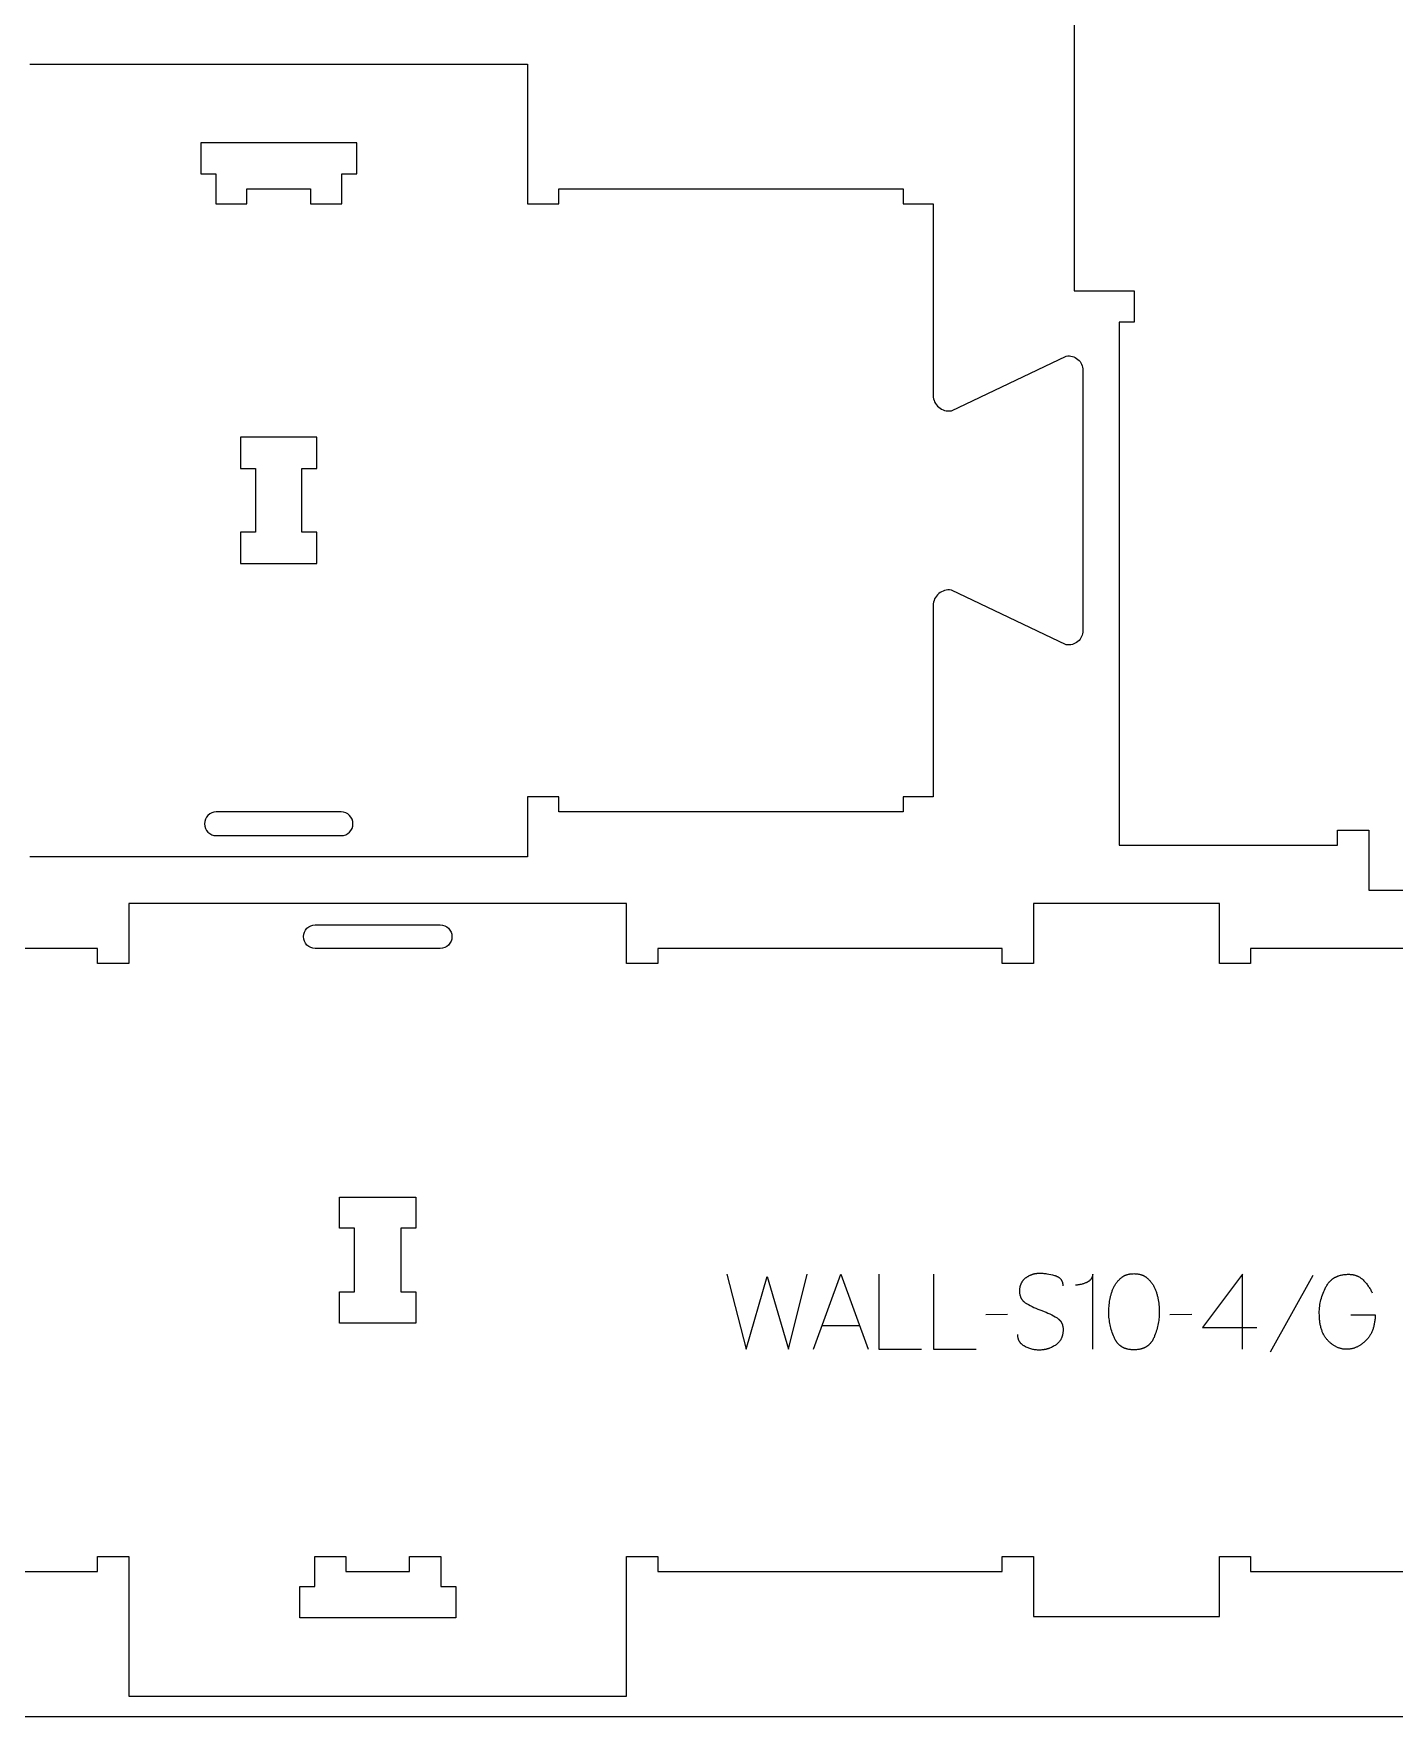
# Model space of a CAD drawing. Extents: x -10701 to -7518, y -10461 to -4867.
# Drawn here: x -9132 to -8587, y -8111 to -7437 of the extents above; entities that cross this region are included whole.
import ezdxf

# ---------------------------------------------------------------- set-up
doc = ezdxf.new("R2010")
doc.units = 0
for name, color, linetype in [('0_SHEET_SPRUCEPLY_2440X122', 1, 'CONTINUOUS'), ('1_ANYTOOL_1MMDEEP_LABELS_S', 2, 'CONTINUOUS'), ('3_ANYTOOL_CUTTHROUGH_INSID', 4, 'CONTINUOUS'), ('4_ANYTOOL_CUTTHROUGH_OUTSI', 5, 'CONTINUOUS')]:
    doc.layers.add(name, color=color, linetype=linetype)

msp = doc.modelspace()

# ---------------------------------------------------------------- linework, layer by layer
at = {"layer": '0_SHEET_SPRUCEPLY_2440X122'}
msp.add_lwpolyline([(-10329.71, -6891.21), (-10329.71, -8111.21), (-7889.71, -8111.21), (-7889.71, -6891.21)], close=True, dxfattribs=at)
at = {"layer": '1_ANYTOOL_1MMDEEP_LABELS_S'}
for points in [[(-8854.26, -7934.17), (-8846.55, -7964.17), (-8838.11, -7935.07), (-8829.62, -7964.17), (-8822.12, -7934.17)], [(-8819.55, -7964.17), (-8808.66, -7934.17), (-8797.61, -7964.17)], [(-8793.32, -7934.17), (-8793.32, -7964.17), (-8776.22, -7964.17)], [(-8771.51, -7934.17), (-8771.51, -7964.17), (-8754.41, -7964.17)], [(-8719.52, -7938.76), (-8719.52, -7938.57), (-8719.53, -7938.48), (-8719.53, -7938.38), (-8719.54, -7938.29), (-8719.55, -7938.2), (-8719.56, -7938.12), (-8719.57, -7938.03), (-8719.58, -7937.94), (-8719.6, -7937.86), (-8719.62, -7937.77), (-8719.63, -7937.69), (-8719.65, -7937.61), (-8719.68, -7937.53), (-8719.7, -7937.45), (-8719.72, -7937.37), (-8719.75, -7937.29), (-8719.78, -7937.21), (-8719.81, -7937.14), (-8719.84, -7937.06), (-8719.87, -7936.99), (-8719.91, -7936.91), (-8719.94, -7936.84), (-8719.98, -7936.77), (-8720.02, -7936.7), (-8720.06, -7936.63), (-8720.1, -7936.56), (-8720.15, -7936.5), (-8720.19, -7936.43), (-8720.24, -7936.37), (-8720.29, -7936.3), (-8720.34, -7936.24), (-8720.39, -7936.18), (-8720.44, -7936.12), (-8720.5, -7936.06), (-8720.56, -7936), (-8720.62, -7935.94), (-8720.68, -7935.88), (-8720.74, -7935.83), (-8720.8, -7935.77), (-8720.87, -7935.72), (-8720.93, -7935.67), (-8721, -7935.62), (-8721.07, -7935.57), (-8721.14, -7935.52), (-8721.21, -7935.47), (-8721.29, -7935.42), (-8721.36, -7935.37), (-8721.44, -7935.33), (-8721.52, -7935.28), (-8721.6, -7935.24), (-8721.68, -7935.2), (-8721.85, -7935.12), (-8722.03, -7935.04), (-8722.21, -7934.97), (-8722.4, -7934.9), (-8722.6, -7934.83), (-8722.8, -7934.77), (-8723.61, -7934.55), (-8724.41, -7934.36), (-8725.19, -7934.2), (-8725.96, -7934.06), (-8726.34, -7934.01), (-8726.72, -7933.96), (-8727.09, -7933.92), (-8727.46, -7933.89), (-8727.83, -7933.86), (-8728.19, -7933.84), (-8728.55, -7933.83), (-8728.91, -7933.83), (-8729.1, -7933.83), (-8729.29, -7933.84), (-8729.49, -7933.84), (-8729.68, -7933.86), (-8729.87, -7933.87), (-8730.06, -7933.89), (-8730.24, -7933.92), (-8730.43, -7933.94), (-8730.61, -7933.97), (-8730.8, -7934.01), (-8730.98, -7934.04), (-8731.16, -7934.08), (-8731.34, -7934.13), (-8731.52, -7934.18), (-8731.7, -7934.23), (-8731.87, -7934.28), (-8732.05, -7934.34), (-8732.22, -7934.4), (-8732.39, -7934.47), (-8732.56, -7934.54), (-8732.73, -7934.61), (-8732.9, -7934.69), (-8733.07, -7934.77), (-8733.24, -7934.85), (-8733.4, -7934.94), (-8733.56, -7935.03), (-8733.73, -7935.12), (-8733.89, -7935.22), (-8734.05, -7935.32), (-8734.21, -7935.43), (-8734.36, -7935.54), (-8734.52, -7935.65), (-8734.67, -7935.76), (-8734.82, -7935.88), (-8734.96, -7936), (-8735.1, -7936.13), (-8735.24, -7936.26), (-8735.36, -7936.39), (-8735.49, -7936.52), (-8735.61, -7936.66), (-8735.72, -7936.8), (-8735.83, -7936.94), (-8735.93, -7937.09), (-8736.03, -7937.24), (-8736.13, -7937.39), (-8736.22, -7937.54), (-8736.3, -7937.7), (-8736.38, -7937.86), (-8736.46, -7938.03), (-8736.53, -7938.19), (-8736.6, -7938.36), (-8736.66, -7938.54), (-8736.71, -7938.71), (-8736.76, -7938.89), (-8736.81, -7939.08), (-8736.85, -7939.26), (-8736.89, -7939.45), (-8736.92, -7939.64), (-8736.94, -7939.84), (-8736.97, -7940.03), (-8736.98, -7940.24), (-8737, -7940.44), (-8737, -7940.65), (-8737.01, -7940.86), (-8737, -7941.07), (-8736.99, -7941.28), (-8736.98, -7941.49), (-8736.96, -7941.7), (-8736.94, -7941.9), (-8736.91, -7942.09), (-8736.87, -7942.29), (-8736.83, -7942.47), (-8736.78, -7942.66), (-8736.73, -7942.84), (-8736.67, -7943.02), (-8736.61, -7943.2), (-8736.57, -7943.28), (-8736.54, -7943.37), (-8736.5, -7943.45), (-8736.46, -7943.53), (-8736.42, -7943.62), (-8736.38, -7943.7), (-8736.34, -7943.78), (-8736.3, -7943.86), (-8736.25, -7943.94), (-8736.21, -7944.01), (-8736.16, -7944.09), (-8736.11, -7944.17), (-8736.06, -7944.24), (-8736.01, -7944.31), (-8735.95, -7944.39), (-8735.9, -7944.46), (-8735.84, -7944.53), (-8735.79, -7944.6), (-8735.73, -7944.67), (-8735.67, -7944.74), (-8735.61, -7944.81), (-8735.54, -7944.87), (-8735.48, -7944.94), (-8735.41, -7945), (-8735.28, -7945.13), (-8735.14, -7945.25), (-8734.99, -7945.37), (-8734.84, -7945.49), (-8734.68, -7945.6), (-8734.52, -7945.71), (-8734.35, -7945.81), (-8734.18, -7945.91), (-8733.46, -7946.3), (-8732.73, -7946.68), (-8731.98, -7947.05), (-8731.22, -7947.41), (-8730.44, -7947.75), (-8729.64, -7948.09), (-8728.83, -7948.41), (-8728.01, -7948.72), (-8727.18, -7949.03), (-8726.37, -7949.36), (-8725.59, -7949.71), (-8724.82, -7950.07), (-8724.08, -7950.44), (-8723.35, -7950.83), (-8722.65, -7951.24), (-8721.96, -7951.66), (-8721.8, -7951.77), (-8721.64, -7951.88), (-8721.48, -7952), (-8721.41, -7952.06), (-8721.33, -7952.12), (-8721.26, -7952.18), (-8721.19, -7952.24), (-8721.12, -7952.31), (-8721.06, -7952.37), (-8720.99, -7952.44), (-8720.92, -7952.5), (-8720.86, -7952.57), (-8720.8, -7952.64), (-8720.74, -7952.71), (-8720.68, -7952.78), (-8720.62, -7952.85), (-8720.57, -7952.92), (-8720.51, -7953), (-8720.46, -7953.07), (-8720.41, -7953.15), (-8720.36, -7953.23), (-8720.31, -7953.3), (-8720.26, -7953.38), (-8720.22, -7953.46), (-8720.17, -7953.54), (-8720.13, -7953.62), (-8720.09, -7953.71), (-8720.05, -7953.79), (-8720.01, -7953.87), (-8719.98, -7953.96), (-8719.94, -7954.05), (-8719.91, -7954.13), (-8719.87, -7954.22), (-8719.84, -7954.31), (-8719.81, -7954.4), (-8719.79, -7954.49), (-8719.76, -7954.59), (-8719.71, -7954.77), (-8719.67, -7954.97), (-8719.63, -7955.16), (-8719.6, -7955.36), (-8719.57, -7955.56), (-8719.56, -7955.77), (-8719.54, -7955.98), (-8719.53, -7956.2), (-8719.53, -7956.42), (-8719.54, -7956.64), (-8719.55, -7956.87), (-8719.56, -7957.1), (-8719.58, -7957.33), (-8719.61, -7957.56), (-8719.64, -7957.78), (-8719.68, -7958), (-8719.72, -7958.22), (-8719.77, -7958.43), (-8719.82, -7958.64), (-8719.87, -7958.84), (-8719.93, -7959.05), (-8720, -7959.24), (-8720.07, -7959.44), (-8720.15, -7959.63), (-8720.23, -7959.81), (-8720.32, -7960), (-8720.41, -7960.18), (-8720.51, -7960.35), (-8720.61, -7960.52), (-8720.71, -7960.69), (-8720.83, -7960.85), (-8720.94, -7961.02), (-8721.06, -7961.17), (-8721.19, -7961.32), (-8721.32, -7961.47), (-8721.46, -7961.62), (-8721.6, -7961.76), (-8721.75, -7961.9), (-8721.9, -7962.03), (-8722.06, -7962.16), (-8722.22, -7962.29), (-8722.38, -7962.41), (-8722.56, -7962.53), (-8722.73, -7962.65), (-8723.09, -7962.87), (-8723.46, -7963.08), (-8723.83, -7963.27), (-8724.2, -7963.45), (-8724.57, -7963.61), (-8724.95, -7963.77), (-8725.14, -7963.84), (-8725.33, -7963.9), (-8725.52, -7963.97), (-8725.72, -7964.03), (-8725.91, -7964.08), (-8726.11, -7964.14), (-8726.3, -7964.19), (-8726.5, -7964.23), (-8726.7, -7964.27), (-8726.89, -7964.31), (-8727.09, -7964.35), (-8727.29, -7964.38), (-8727.5, -7964.41), (-8727.7, -7964.44), (-8728.1, -7964.48), (-8728.51, -7964.5), (-8728.93, -7964.51), (-8729.34, -7964.51), (-8729.75, -7964.5), (-8730.15, -7964.47), (-8730.55, -7964.43), (-8730.95, -7964.38), (-8731.34, -7964.32), (-8731.72, -7964.24), (-8732.1, -7964.15), (-8732.48, -7964.05), (-8732.85, -7963.93), (-8733.22, -7963.8), (-8733.58, -7963.66), (-8733.94, -7963.51), (-8734.3, -7963.34), (-8734.65, -7963.16), (-8734.99, -7962.97), (-8735.16, -7962.87), (-8735.32, -7962.77), (-8735.48, -7962.66), (-8735.63, -7962.55), (-8735.78, -7962.44), (-8735.92, -7962.32), (-8736.06, -7962.21), (-8736.19, -7962.08), (-8736.32, -7961.96), (-8736.44, -7961.83), (-8736.55, -7961.7), (-8736.66, -7961.57), (-8736.72, -7961.5), (-8736.77, -7961.44), (-8736.82, -7961.37), (-8736.87, -7961.3), (-8736.91, -7961.23), (-8736.96, -7961.15), (-8737, -7961.08), (-8737.05, -7961.01), (-8737.09, -7960.94), (-8737.13, -7960.86), (-8737.17, -7960.79), (-8737.21, -7960.71), (-8737.25, -7960.64), (-8737.28, -7960.56), (-8737.32, -7960.48), (-8737.35, -7960.4), (-8737.38, -7960.32), (-8737.41, -7960.24), (-8737.44, -7960.16), (-8737.47, -7960.08), (-8737.52, -7959.92), (-8737.56, -7959.75), (-8737.6, -7959.58), (-8737.64, -7959.4), (-8737.67, -7959.23), (-8737.69, -7959.05), (-8737.71, -7958.87), (-8737.72, -7958.68), (-8737.73, -7958.49), (-8737.73, -7958.3)], [(-8707.65, -7964.17), (-8707.65, -7934.13), (-8707.67, -7934.28), (-8707.69, -7934.43), (-8707.72, -7934.57), (-8707.75, -7934.72), (-8707.79, -7934.86), (-8707.83, -7934.99), (-8707.88, -7935.13), (-8707.92, -7935.26), (-8707.98, -7935.39), (-8708.03, -7935.51), (-8708.06, -7935.57), (-8708.09, -7935.63), (-8708.12, -7935.69), (-8708.16, -7935.75), (-8708.19, -7935.81), (-8708.22, -7935.87), (-8708.26, -7935.93), (-8708.3, -7935.98), (-8708.33, -7936.04), (-8708.37, -7936.09), (-8708.41, -7936.15), (-8708.45, -7936.2), (-8708.49, -7936.25), (-8708.54, -7936.31), (-8708.58, -7936.36), (-8708.62, -7936.41), (-8708.67, -7936.46), (-8708.71, -7936.51), (-8708.76, -7936.56), (-8708.81, -7936.6), (-8708.86, -7936.65), (-8708.91, -7936.7), (-8709.01, -7936.79), (-8709.12, -7936.88), (-8709.23, -7936.96), (-8709.35, -7937.04), (-8709.47, -7937.12), (-8709.59, -7937.2), (-8709.72, -7937.27), (-8709.85, -7937.34), (-8709.98, -7937.41), (-8710.12, -7937.47), (-8710.26, -7937.54), (-8710.55, -7937.65), (-8710.84, -7937.76), (-8711.12, -7937.86), (-8711.4, -7937.96), (-8711.68, -7938.04), (-8711.96, -7938.12), (-8712.24, -7938.19), (-8712.51, -7938.26), (-8712.78, -7938.32), (-8713.05, -7938.36), (-8713.32, -7938.41), (-8713.59, -7938.44), (-8713.85, -7938.47), (-8714.12, -7938.48), (-8714.38, -7938.5), (-8714.63, -7938.5)], [(-8647.65, -7964.17), (-8647.61, -7934.13), (-8663.63, -7955.51)], [(-8619.45, -7934.64), (-8636.63, -7965.41)], [(-8604.23, -7950.37), (-8594.46, -7950.41), (-8594.5, -7951.24), (-8594.56, -7952.05), (-8594.6, -7952.44), (-8594.65, -7952.82), (-8594.7, -7953.2), (-8594.76, -7953.58), (-8594.83, -7953.94), (-8594.9, -7954.31), (-8594.98, -7954.66), (-8595.06, -7955.01), (-8595.16, -7955.35), (-8595.26, -7955.69), (-8595.36, -7956.02), (-8595.47, -7956.34), (-8595.59, -7956.66), (-8595.72, -7956.97), (-8595.85, -7957.27), (-8595.99, -7957.57), (-8596.14, -7957.86), (-8596.29, -7958.15), (-8596.45, -7958.43), (-8596.61, -7958.7), (-8596.78, -7958.97), (-8596.96, -7959.23), (-8597.15, -7959.48), (-8597.34, -7959.73), (-8597.54, -7959.97), (-8597.74, -7960.2), (-8597.95, -7960.43), (-8598.17, -7960.66), (-8598.39, -7960.87), (-8598.61, -7961.08), (-8598.84, -7961.29), (-8599.06, -7961.48), (-8599.29, -7961.67), (-8599.52, -7961.85), (-8599.75, -7962.03), (-8599.98, -7962.2), (-8600.21, -7962.36), (-8600.44, -7962.51), (-8600.67, -7962.66), (-8600.91, -7962.8), (-8601.14, -7962.94), (-8601.38, -7963.07), (-8601.62, -7963.19), (-8601.86, -7963.3), (-8602.1, -7963.41), (-8602.34, -7963.51), (-8602.59, -7963.61), (-8602.83, -7963.69), (-8603.08, -7963.77), (-8603.32, -7963.85), (-8603.57, -7963.92), (-8603.82, -7963.98), (-8604.07, -7964.03), (-8604.33, -7964.08), (-8604.58, -7964.12), (-8604.83, -7964.15), (-8605.09, -7964.18), (-8605.35, -7964.19), (-8605.6, -7964.21), (-8605.86, -7964.21), (-8606.12, -7964.21), (-8606.38, -7964.21), (-8606.64, -7964.19), (-8606.89, -7964.17), (-8607.14, -7964.14), (-8607.4, -7964.1), (-8607.65, -7964.06), (-8607.9, -7964.01), (-8608.14, -7963.95), (-8608.39, -7963.89), (-8608.63, -7963.82), (-8608.88, -7963.74), (-8609.12, -7963.65), (-8609.36, -7963.56), (-8609.6, -7963.46), (-8609.84, -7963.36), (-8610.07, -7963.24), (-8610.31, -7963.12), (-8610.54, -7963), (-8610.77, -7962.86), (-8611, -7962.72), (-8611.23, -7962.57), (-8611.46, -7962.42), (-8611.69, -7962.25), (-8611.91, -7962.08), (-8612.14, -7961.91), (-8612.36, -7961.72), (-8612.58, -7961.53), (-8612.8, -7961.33), (-8613.02, -7961.13), (-8613.23, -7960.92), (-8613.45, -7960.7), (-8613.66, -7960.47), (-8613.86, -7960.24), (-8614.06, -7960), (-8614.25, -7959.75), (-8614.44, -7959.49), (-8614.61, -7959.23), (-8614.78, -7958.96), (-8614.95, -7958.68), (-8615.11, -7958.39), (-8615.26, -7958.1), (-8615.4, -7957.79), (-8615.54, -7957.48), (-8615.67, -7957.17), (-8615.79, -7956.84), (-8615.91, -7956.51), (-8616.02, -7956.17), (-8616.12, -7955.82), (-8616.22, -7955.46), (-8616.31, -7955.1), (-8616.39, -7954.73), (-8616.47, -7954.35), (-8616.54, -7953.97), (-8616.61, -7953.57), (-8616.66, -7953.17), (-8616.71, -7952.76), (-8616.76, -7952.34), (-8616.82, -7951.49), (-8616.86, -7950.6), (-8616.88, -7949.69), (-8616.87, -7949.01), (-8616.83, -7948.33), (-8616.78, -7947.66), (-8616.71, -7946.99), (-8616.62, -7946.32), (-8616.5, -7945.66), (-8616.36, -7945), (-8616.21, -7944.34), (-8616.03, -7943.69), (-8615.83, -7943.04), (-8615.61, -7942.39), (-8615.37, -7941.75), (-8615.11, -7941.11), (-8614.83, -7940.47), (-8614.52, -7939.84), (-8614.2, -7939.21), (-8614.03, -7938.9), (-8613.85, -7938.6), (-8613.66, -7938.31), (-8613.47, -7938.03), (-8613.27, -7937.76), (-8613.17, -7937.62), (-8613.06, -7937.5), (-8612.96, -7937.37), (-8612.85, -7937.24), (-8612.74, -7937.12), (-8612.63, -7937), (-8612.52, -7936.89), (-8612.4, -7936.77), (-8612.28, -7936.66), (-8612.17, -7936.55), (-8612.05, -7936.44), (-8611.92, -7936.34), (-8611.8, -7936.24), (-8611.67, -7936.14), (-8611.55, -7936.04), (-8611.42, -7935.95), (-8611.29, -7935.85), (-8611.15, -7935.76), (-8611.02, -7935.68), (-8610.88, -7935.59), (-8610.74, -7935.51), (-8610.6, -7935.43), (-8610.46, -7935.35), (-8610.32, -7935.28), (-8610.17, -7935.2), (-8610.03, -7935.13), (-8609.88, -7935.07), (-8609.73, -7935), (-8609.57, -7934.94), (-8609.42, -7934.88), (-8609.26, -7934.82), (-8609.1, -7934.77), (-8608.78, -7934.66), (-8608.45, -7934.57), (-8608.12, -7934.49), (-8607.78, -7934.41), (-8607.43, -7934.35), (-8607.07, -7934.29), (-8606.71, -7934.25), (-8606.33, -7934.22), (-8605.96, -7934.19), (-8605.57, -7934.18), (-8605.18, -7934.17), (-8604.95, -7934.17), (-8604.73, -7934.18), (-8604.51, -7934.19), (-8604.3, -7934.21), (-8604.08, -7934.23), (-8603.87, -7934.25), (-8603.67, -7934.28), (-8603.46, -7934.31), (-8603.26, -7934.35), (-8603.06, -7934.39), (-8602.86, -7934.44), (-8602.67, -7934.49), (-8602.47, -7934.55), (-8602.29, -7934.61), (-8602.1, -7934.67), (-8601.91, -7934.74), (-8601.73, -7934.81), (-8601.55, -7934.89), (-8601.38, -7934.97), (-8601.2, -7935.06), (-8601.03, -7935.15), (-8600.86, -7935.24), (-8600.7, -7935.34), (-8600.54, -7935.45), (-8600.38, -7935.56), (-8600.22, -7935.67), (-8600.06, -7935.79), (-8599.91, -7935.91), (-8599.76, -7936.04), (-8599.61, -7936.17), (-8599.47, -7936.3), (-8599.33, -7936.44), (-8599.05, -7936.73), (-8598.78, -7937.02), (-8598.51, -7937.32), (-8598.25, -7937.62), (-8598, -7937.92), (-8597.76, -7938.23), (-8597.52, -7938.54), (-8597.29, -7938.86), (-8597.06, -7939.19), (-8596.84, -7939.52), (-8596.63, -7939.85), (-8596.42, -7940.19), (-8596.22, -7940.53), (-8596.03, -7940.88), (-8595.84, -7941.23), (-8595.66, -7941.59)], [(-8741.76, -7950.29), (-8750.55, -7950.37)], [(-8667.92, -7950.29), (-8676.71, -7950.37)], [(-8816.08, -7954.61), (-8801.16, -7954.61)], [(-8663.63, -7955.51), (-8641.86, -7955.51)]]:
    msp.add_lwpolyline(points, dxfattribs=at)
msp.add_lwpolyline([(-8691.15, -7933.91), (-8690.78, -7933.92), (-8690.41, -7933.94), (-8690.24, -7933.95), (-8690.06, -7933.97), (-8689.88, -7933.99), (-8689.71, -7934.01), (-8689.54, -7934.03), (-8689.37, -7934.06), (-8689.21, -7934.09), (-8689.04, -7934.13), (-8688.88, -7934.17), (-8688.72, -7934.21), (-8688.56, -7934.25), (-8688.41, -7934.29), (-8688.25, -7934.34), (-8688.1, -7934.4), (-8687.95, -7934.45), (-8687.8, -7934.51), (-8687.65, -7934.57), (-8687.51, -7934.63), (-8687.37, -7934.7), (-8687.23, -7934.77), (-8687.09, -7934.84), (-8686.95, -7934.92), (-8686.82, -7935), (-8686.69, -7935.08), (-8686.56, -7935.16), (-8686.43, -7935.25), (-8686.3, -7935.34), (-8686.18, -7935.44), (-8685.93, -7935.63), (-8685.7, -7935.83), (-8685.47, -7936.03), (-8685.24, -7936.25), (-8685.02, -7936.47), (-8684.81, -7936.69), (-8684.61, -7936.92), (-8684.41, -7937.16), (-8684.22, -7937.4), (-8684.03, -7937.66), (-8683.85, -7937.91), (-8683.68, -7938.18), (-8683.51, -7938.45), (-8683.35, -7938.72), (-8683.2, -7939), (-8683.05, -7939.29), (-8682.91, -7939.59), (-8682.77, -7939.88), (-8682.64, -7940.18), (-8682.51, -7940.49), (-8682.39, -7940.79), (-8682.28, -7941.1), (-8682.17, -7941.41), (-8682.07, -7941.73), (-8681.97, -7942.05), (-8681.88, -7942.37), (-8681.79, -7942.7), (-8681.71, -7943.03), (-8681.63, -7943.36), (-8681.56, -7943.69), (-8681.44, -7944.37), (-8681.34, -7945.05), (-8681.24, -7945.72), (-8681.17, -7946.39), (-8681.1, -7947.04), (-8681.05, -7947.68), (-8681.02, -7948.32), (-8681, -7948.94), (-8680.99, -7949.56), (-8681, -7950.17), (-8681.02, -7950.79), (-8681.07, -7951.41), (-8681.12, -7952.02), (-8681.2, -7952.64), (-8681.29, -7953.26), (-8681.4, -7953.88), (-8681.52, -7954.5), (-8681.66, -7955.11), (-8681.82, -7955.73), (-8681.99, -7956.35), (-8682.18, -7956.97), (-8682.39, -7957.59), (-8682.62, -7958.21), (-8682.86, -7958.84), (-8683.11, -7959.46), (-8683.25, -7959.76), (-8683.39, -7960.06), (-8683.54, -7960.35), (-8683.62, -7960.48), (-8683.7, -7960.62), (-8683.78, -7960.76), (-8683.87, -7960.89), (-8683.95, -7961.02), (-8684.04, -7961.15), (-8684.13, -7961.27), (-8684.22, -7961.39), (-8684.32, -7961.51), (-8684.41, -7961.63), (-8684.51, -7961.75), (-8684.61, -7961.86), (-8684.71, -7961.97), (-8684.81, -7962.08), (-8684.91, -7962.18), (-8685.02, -7962.29), (-8685.13, -7962.39), (-8685.24, -7962.49), (-8685.35, -7962.58), (-8685.46, -7962.68), (-8685.58, -7962.77), (-8685.69, -7962.86), (-8685.81, -7962.94), (-8685.93, -7963.03), (-8686.06, -7963.11), (-8686.18, -7963.19), (-8686.31, -7963.26), (-8686.44, -7963.34), (-8686.57, -7963.41), (-8686.7, -7963.48), (-8686.83, -7963.54), (-8686.97, -7963.61), (-8687.11, -7963.67), (-8687.25, -7963.73), (-8687.39, -7963.79), (-8687.53, -7963.84), (-8687.68, -7963.89), (-8687.82, -7963.94), (-8687.97, -7963.99), (-8688.12, -7964.03), (-8688.27, -7964.08), (-8688.43, -7964.12), (-8688.74, -7964.19), (-8689.06, -7964.25), (-8689.39, -7964.31), (-8689.73, -7964.35), (-8690.07, -7964.38), (-8690.42, -7964.41), (-8690.78, -7964.42), (-8691.15, -7964.43), (-8691.51, -7964.42), (-8691.87, -7964.41), (-8692.22, -7964.38), (-8692.56, -7964.35), (-8692.89, -7964.31), (-8693.22, -7964.25), (-8693.54, -7964.19), (-8693.69, -7964.15), (-8693.85, -7964.11), (-8694, -7964.07), (-8694.15, -7964.03), (-8694.3, -7963.99), (-8694.45, -7963.94), (-8694.6, -7963.89), (-8694.74, -7963.84), (-8694.88, -7963.78), (-8695.02, -7963.72), (-8695.16, -7963.66), (-8695.3, -7963.6), (-8695.43, -7963.54), (-8695.56, -7963.47), (-8695.69, -7963.4), (-8695.82, -7963.33), (-8695.95, -7963.25), (-8696.08, -7963.17), (-8696.2, -7963.1), (-8696.32, -7963.01), (-8696.44, -7962.93), (-8696.56, -7962.84), (-8696.68, -7962.75), (-8696.79, -7962.66), (-8696.9, -7962.57), (-8697.01, -7962.47), (-8697.12, -7962.37), (-8697.23, -7962.27), (-8697.34, -7962.16), (-8697.44, -7962.06), (-8697.54, -7961.95), (-8697.64, -7961.84), (-8697.74, -7961.72), (-8697.83, -7961.61), (-8697.93, -7961.49), (-8698.02, -7961.37), (-8698.11, -7961.24), (-8698.2, -7961.12), (-8698.29, -7960.99), (-8698.37, -7960.86), (-8698.45, -7960.73), (-8698.54, -7960.59), (-8698.62, -7960.45), (-8698.69, -7960.31), (-8698.84, -7960.02), (-8698.98, -7959.72), (-8699.12, -7959.41), (-8699.37, -7958.79), (-8699.61, -7958.16), (-8699.83, -7957.54), (-8700.04, -7956.91), (-8700.23, -7956.29), (-8700.4, -7955.67), (-8700.56, -7955.05), (-8700.69, -7954.43), (-8700.82, -7953.81), (-8700.92, -7953.2), (-8701.01, -7952.58), (-8701.09, -7951.96), (-8701.15, -7951.35), (-8701.19, -7950.74), (-8701.21, -7950.13), (-8701.22, -7949.51), (-8701.21, -7948.9), (-8701.19, -7948.27), (-8701.16, -7947.64), (-8701.11, -7947), (-8701.04, -7946.34), (-8700.97, -7945.68), (-8700.88, -7945.01), (-8700.77, -7944.33), (-8700.71, -7943.99), (-8700.65, -7943.65), (-8700.58, -7943.31), (-8700.5, -7942.98), (-8700.42, -7942.66), (-8700.33, -7942.33), (-8700.24, -7942.01), (-8700.14, -7941.69), (-8700.04, -7941.38), (-8699.93, -7941.07), (-8699.82, -7940.76), (-8699.7, -7940.45), (-8699.57, -7940.15), (-8699.44, -7939.86), (-8699.3, -7939.56), (-8699.16, -7939.27), (-8699.01, -7938.98), (-8698.86, -7938.7), (-8698.7, -7938.43), (-8698.53, -7938.16), (-8698.36, -7937.9), (-8698.18, -7937.65), (-8698, -7937.4), (-8697.81, -7937.15), (-8697.61, -7936.92), (-8697.41, -7936.69), (-8697.2, -7936.46), (-8696.98, -7936.25), (-8696.76, -7936.03), (-8696.53, -7935.83), (-8696.3, -7935.63), (-8696.06, -7935.44), (-8695.93, -7935.34), (-8695.81, -7935.25), (-8695.68, -7935.16), (-8695.55, -7935.08), (-8695.42, -7935), (-8695.29, -7934.92), (-8695.15, -7934.84), (-8695.02, -7934.77), (-8694.88, -7934.7), (-8694.74, -7934.63), (-8694.6, -7934.57), (-8694.45, -7934.51), (-8694.3, -7934.45), (-8694.16, -7934.4), (-8694.01, -7934.34), (-8693.85, -7934.29), (-8693.7, -7934.25), (-8693.54, -7934.21), (-8693.38, -7934.17), (-8693.22, -7934.13), (-8693.06, -7934.09), (-8692.9, -7934.06), (-8692.73, -7934.03), (-8692.56, -7934.01), (-8692.39, -7933.99), (-8692.22, -7933.97), (-8692.05, -7933.95), (-8691.87, -7933.94), (-8691.51, -7933.92)], close=True, dxfattribs=at)
at = {"layer": '3_ANYTOOL_CUTTHROUGH_INSID', "color": 4}
for points in [[(-9021.09, -7499.5), (-9021.09, -7505.5), (-9008.59, -7505.5), (-9008.59, -7493.5), (-9002.59, -7493.5), (-9002.59, -7481), (-9065.09, -7481), (-9065.09, -7493.5), (-9059.09, -7493.5), (-9059.09, -7505.5), (-9046.59, -7505.5), (-9046.59, -7499.5)], [(-9043.09, -7611.46), (-9043.09, -7636.96), (-9049.09, -7636.96), (-9049.09, -7649.46), (-9018.59, -7649.46), (-9018.59, -7636.96), (-9024.59, -7636.96), (-9024.59, -7611.46), (-9018.59, -7611.46), (-9018.59, -7598.96), (-9049.09, -7598.96), (-9049.09, -7611.46)], [(-9003.42, -7941.23), (-9003.42, -7915.73), (-9009.42, -7915.73), (-9009.42, -7903.23), (-8978.92, -7903.23), (-8978.92, -7915.73), (-8984.92, -7915.73), (-8984.92, -7941.23), (-8978.92, -7941.23), (-8978.92, -7953.73), (-9009.42, -7953.73), (-9009.42, -7941.23)], [(-8981.42, -8053.19), (-8981.42, -8047.19), (-8968.92, -8047.19), (-8968.92, -8059.19), (-8962.92, -8059.19), (-8962.92, -8071.69), (-9025.42, -8071.69), (-9025.42, -8059.19), (-9019.42, -8059.19), (-9019.42, -8047.19), (-9006.92, -8047.19), (-9006.92, -8053.19)]]:
    msp.add_lwpolyline(points, close=True, dxfattribs=at)
for points in [[(-9058.84, -7758.5), (-9008.84, -7758.5, 1), (-9008.84, -7749), (-9058.84, -7749, 1)], [(-9019.17, -7794.19), (-8969.17, -7794.19, -1), (-8969.17, -7803.69), (-9019.17, -7803.69, -1)]]:
    msp.add_lwpolyline(points, format="xyb", close=True, dxfattribs=at)
at = {"layer": '4_ANYTOOL_CUTTHROUGH_OUTSI', "color": 5}
for points in [[(-8547.55, -7180.8), (-8597.05, -7180.8), (-8597.05, -7204.8), (-8609.55, -7204.8), (-8609.55, -7198.8), (-8697.05, -7198.8), (-8697.05, -7408.3), (-8691.05, -7408.3), (-8691.05, -7420.8), (-8715.05, -7420.8), (-8715.05, -7540.3), (-8691.05, -7540.3), (-8691.05, -7552.8), (-8697.05, -7552.8), (-8697.05, -7762.3), (-8609.55, -7762.3), (-8609.55, -7756.3), (-8597.05, -7756.3), (-8597.05, -7780.3), (-8547.55, -7780.3)], [(-8506.42, -7803.69), (-8644.42, -7803.69), (-8644.42, -7809.69), (-8656.92, -7809.69), (-8656.92, -7785.69), (-8731.42, -7785.69), (-8731.42, -7809.69), (-8743.92, -7809.69), (-8743.92, -7803.69), (-8881.92, -7803.69), (-8881.92, -7809.69), (-8894.42, -7809.69), (-8894.42, -7785.69), (-9093.92, -7785.69), (-9093.92, -7809.69), (-9106.42, -7809.69), (-9106.42, -7803.69), (-9244.42, -7803.69)], [(-9244.42, -8053.19), (-9106.42, -8053.19), (-9106.42, -8047.19), (-9093.92, -8047.19), (-9093.92, -8103.19), (-8894.42, -8103.19), (-8894.42, -8047.19), (-8881.92, -8047.19), (-8881.92, -8053.19), (-8743.92, -8053.19), (-8743.92, -8047.19), (-8731.42, -8047.19), (-8731.42, -8071.19), (-8656.92, -8071.19), (-8656.92, -8047.19), (-8644.42, -8047.19), (-8644.42, -8053.19), (-8506.42, -8053.19)]]:
    msp.add_lwpolyline(points, dxfattribs=at)
msp.add_lwpolyline([(-9133.59, -7449.5), (-8934.09, -7449.5), (-8934.09, -7505.5), (-8921.59, -7505.5), (-8921.59, -7499.5), (-8783.59, -7499.5), (-8783.59, -7505.5), (-8771.59, -7505.5), (-8771.59, -7582.17), (-8771.59, -7582.17, 0.463455), (-8764.31, -7588.33), (-8764.28, -7588.33), (-8764.24, -7588.31), (-8718.25, -7566.46), (-8718.25, -7566.46, -0.461625), (-8711.59, -7572.13), (-8711.59, -7676.37, -0.461625), (-8718.25, -7682.05), (-8764.28, -7660.18), (-8764.31, -7660.17), (-8764.31, -7660.17, 0.463455), (-8771.59, -7666.33), (-8771.59, -7743), (-8783.59, -7743), (-8783.59, -7749), (-8921.59, -7749), (-8921.59, -7743), (-8934.09, -7743), (-8934.09, -7767), (-9133.59, -7767)], format="xyb", dxfattribs=at)

doc.saveas('drawing.dxf')
